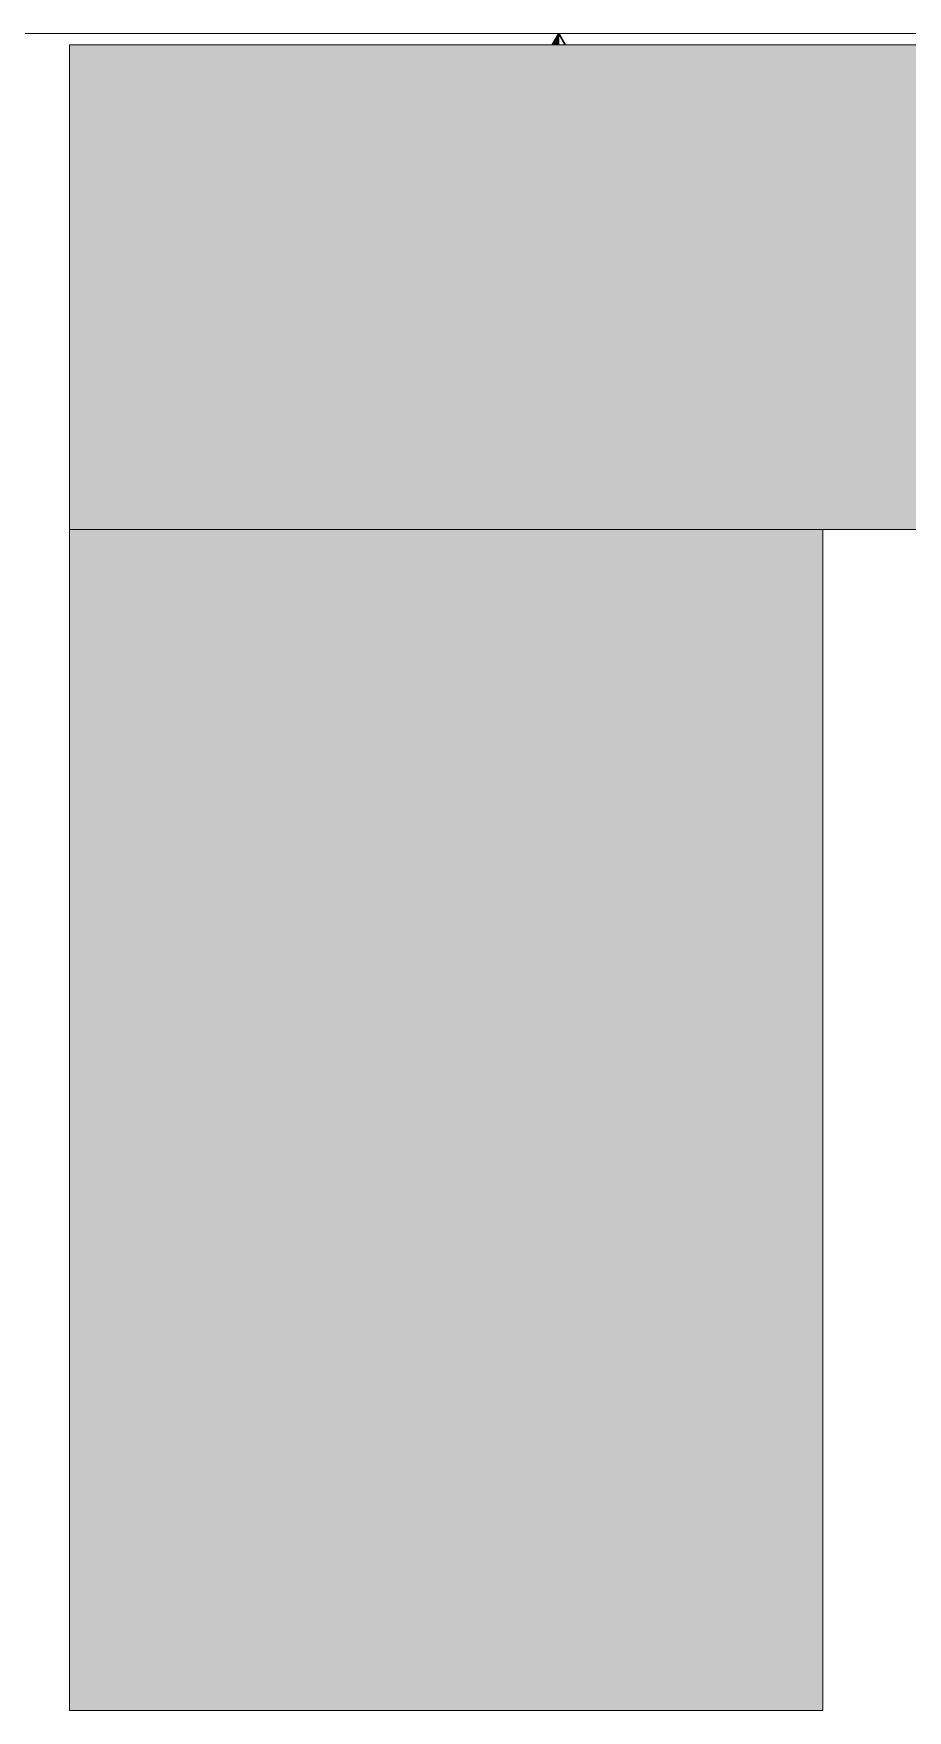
# Model space of a CAD drawing. Header units: inches. Extents: x -1221 to 179, y -822 to 880.
# Drawn here: x 40.7 to 82.9, y -67 to 14 of the extents above; entities that cross this region are included whole.
import ezdxf

# ---------------------------------------------------------------- set-up
doc = ezdxf.new("R2010")
doc.units = ezdxf.units.IN
doc.header["$MEASUREMENT"] = 0
for name, color, linetype, lineweight in [('X1$0$A-ANNO-NOTE', 131, 'Continuous', 30), ('X1$0$A-DETL', 90, 'Continuous', 9), ('X1$0$A-DETL-GENF', 92, 'Continuous', 9), ('X1$0$A-WALL', 113, 'Continuous', 9)]:
    doc.layers.add(name, color=color, linetype=linetype, lineweight=lineweight)

# ---------------------------------------------------------------- blocks, each defined once
blk = doc.blocks.new('X1')
at = {"layer": 'X1$0$A-ANNO-NOTE', "lineweight": 9}
blk.add_hatch(color=256, dxfattribs=at).paths.add_polyline_path([(66.071, 13.443), (66.071, 13.985), (65.757, 13.443)], flags=0)
at = {"layer": 'X1$0$A-DETL-GENF'}
for points in [[(47.388, -9.956), (126.458, -9.956), (126.458, 13.443), (42.458, 13.443), (42.458, -9.956)], [(42.458, -66.956), (78.828, -66.956), (78.828, -9.956), (42.458, -9.956), (42.458, -58.311)]]:
    blk.add_hatch(color=7, dxfattribs=at).paths.add_polyline_path(points, flags=0)
at = {"layer": 'X1$0$A-ANNO-NOTE', "lineweight": 9}
for p, q in [((66.071, 13.985), (65.757, 13.443)), ((66.071, 13.443), (66.071, 13.985))]:
    blk.add_line(p, q, dxfattribs=at)
at = {"layer": 'X1$0$A-ANNO-NOTE'}
for q in [(65.757, 13.443), (66.384, 13.443)]:
    blk.add_line((66.071, 13.985), q, dxfattribs=at)
at = {"layer": 'X1$0$A-DETL', "lineweight": 13}
for p, q in [((126.458, 13.443), (42.458, 13.443)), ((42.458, 13.443), (42.458, -9.956)), ((78.828, -9.956), (42.458, -9.956)), ((42.458, -9.956), (42.458, -66.956)), ((78.828, -9.956), (126.458, -9.956)), ((78.828, -66.956), (78.828, -9.956)), ((42.458, -66.956), (78.828, -66.956))]:
    blk.add_line(p, q, dxfattribs=at)
at = {"layer": 'X1$0$A-WALL', "lineweight": 13}
blk.add_line((-32.612, 13.985), (132.071, 13.985), dxfattribs=at)

msp = doc.modelspace()

# ---------------------------------------------------------------- block references
at = {"color": 253}
msp.add_blockref('X1', (0, 0), dxfattribs=at)

doc.saveas('drawing.dxf')
